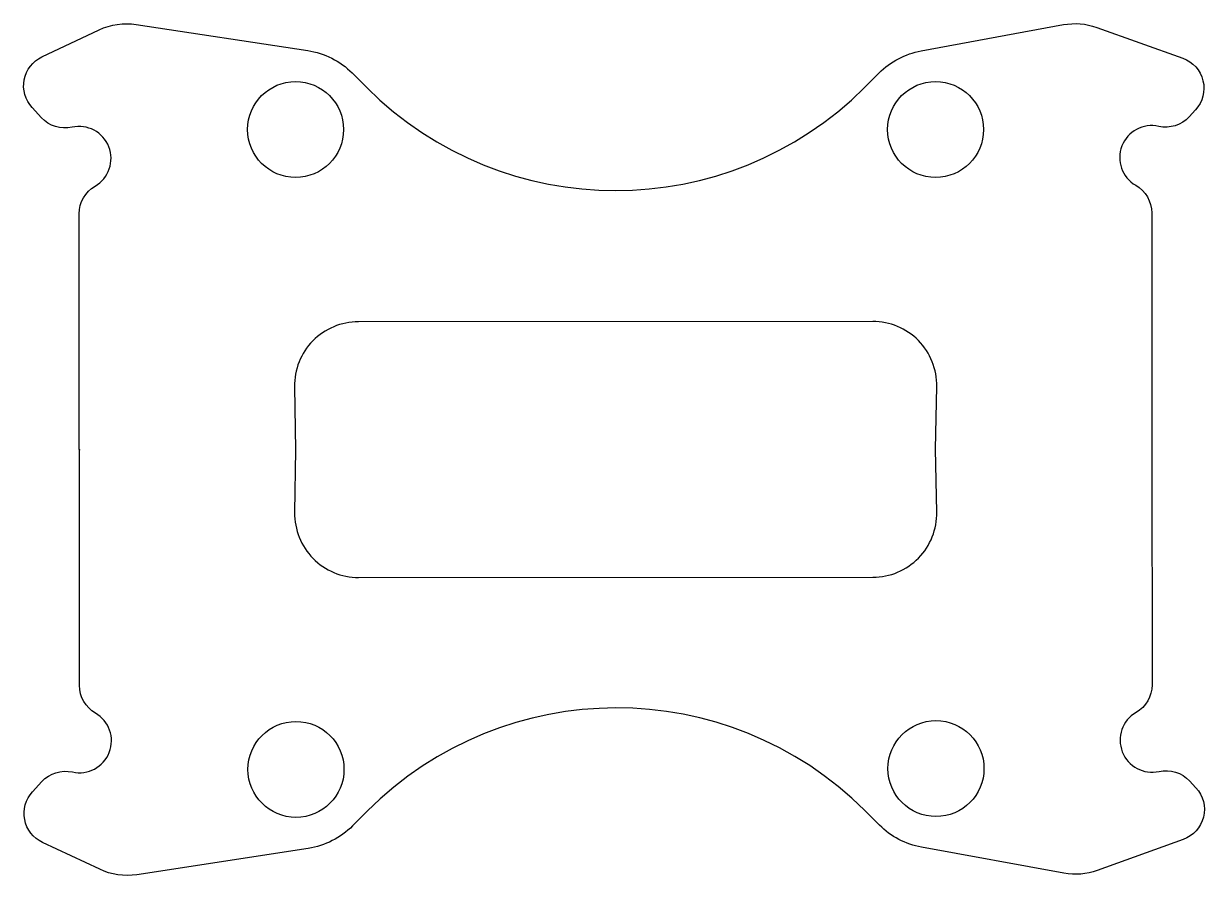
# Model space of a CAD drawing. Header units: millimetres. Extents: x -18.5 to 18.4, y -13.3 to 13.3.
import ezdxf

# ---------------------------------------------------------------- set-up
doc = ezdxf.new("R2010")
doc.units = ezdxf.units.MM
doc.layers.get('0').update_dxf_attribs({"linetype": 'CONTINUOUS'})

msp = doc.modelspace()

# ---------------------------------------------------------------- linework, layer by layer
for p, q in [((-16.757, -0.007), (-16.757, 0.004)), ((-16.757, -0.015), (-16.757, -0.004)), ((-16.757, -0.007), (-16.757, -0.018)), ((-16.757, -0.015), (-16.757, -0.026))]:
    msp.add_line(p, q)
for points in [[(-16.756, -4.552), (-16.762, 4.53), (-16.765, 7.364, -0.267949), (-16.266, 8.23, 0.858652), (-16.986, 10.071, -0.267949), (-17.941, 10.369), (-18.235, 10.688, -0.50619), (-17.927, 12.27), (-16.136, 13.116, -0.149092), (-14.982, 13.284), (-9.622, 12.47, -0.159595), (-8.233, 11.767), (-7.779, 11.312, 0.414213), (7.777, 11.312), (8.231, 11.767, -0.151889), (9.545, 12.457), (13.994, 13.278, -0.132607), (15.033, 13.194), (17.723, 12.227, -0.536314), (18.121, 10.61), (17.925, 10.397, -0.267949), (16.971, 10.097, 0.858618), (16.253, 8.255, -0.267949), (16.754, 7.389), (16.756, 0.011), (16.763, -7.368, -0.267949), (16.264, -8.234, 0.858618), (16.984, -10.075, -0.267949), (17.938, -10.373), (18.135, -10.586, -0.536314), (17.738, -12.204), (15.05, -13.174, -0.132607), (14.011, -13.26), (9.561, -12.445, -0.151889), (8.246, -11.756), (7.792, -11.302, 0.414213), (-7.765, -11.322), (-8.218, -11.777, -0.159595), (-9.606, -12.482), (-14.965, -13.304, -0.149092), (-16.12, -13.136), (-17.911, -12.293, -0.50619), (-18.221, -10.712), (-17.928, -10.392, -0.267949), (-16.973, -10.093, 0.858652), (-16.255, -8.251, -0.267949), (-16.756, -7.385)], [(-10.034, 1.953), (-10, -0.013), (-10.031, -1.979, 0.419041), (-8.03, -4.011), (8.039, -4.001, 0.419558), (10.037, -1.963), (10, 0), (10.036, 1.961, 0.419811), (8.035, 3.998), (-8.036, 3.988, 0.419154)]]:
    msp.add_lwpolyline(points, format="xyb", close=True)
for centre in [(-10.001, 9.999), (9.999, 9.999), (10.012, -9.986), (-9.988, -10.012)]:
    msp.add_circle(centre, 1.5)

doc.saveas('drawing.dxf')
